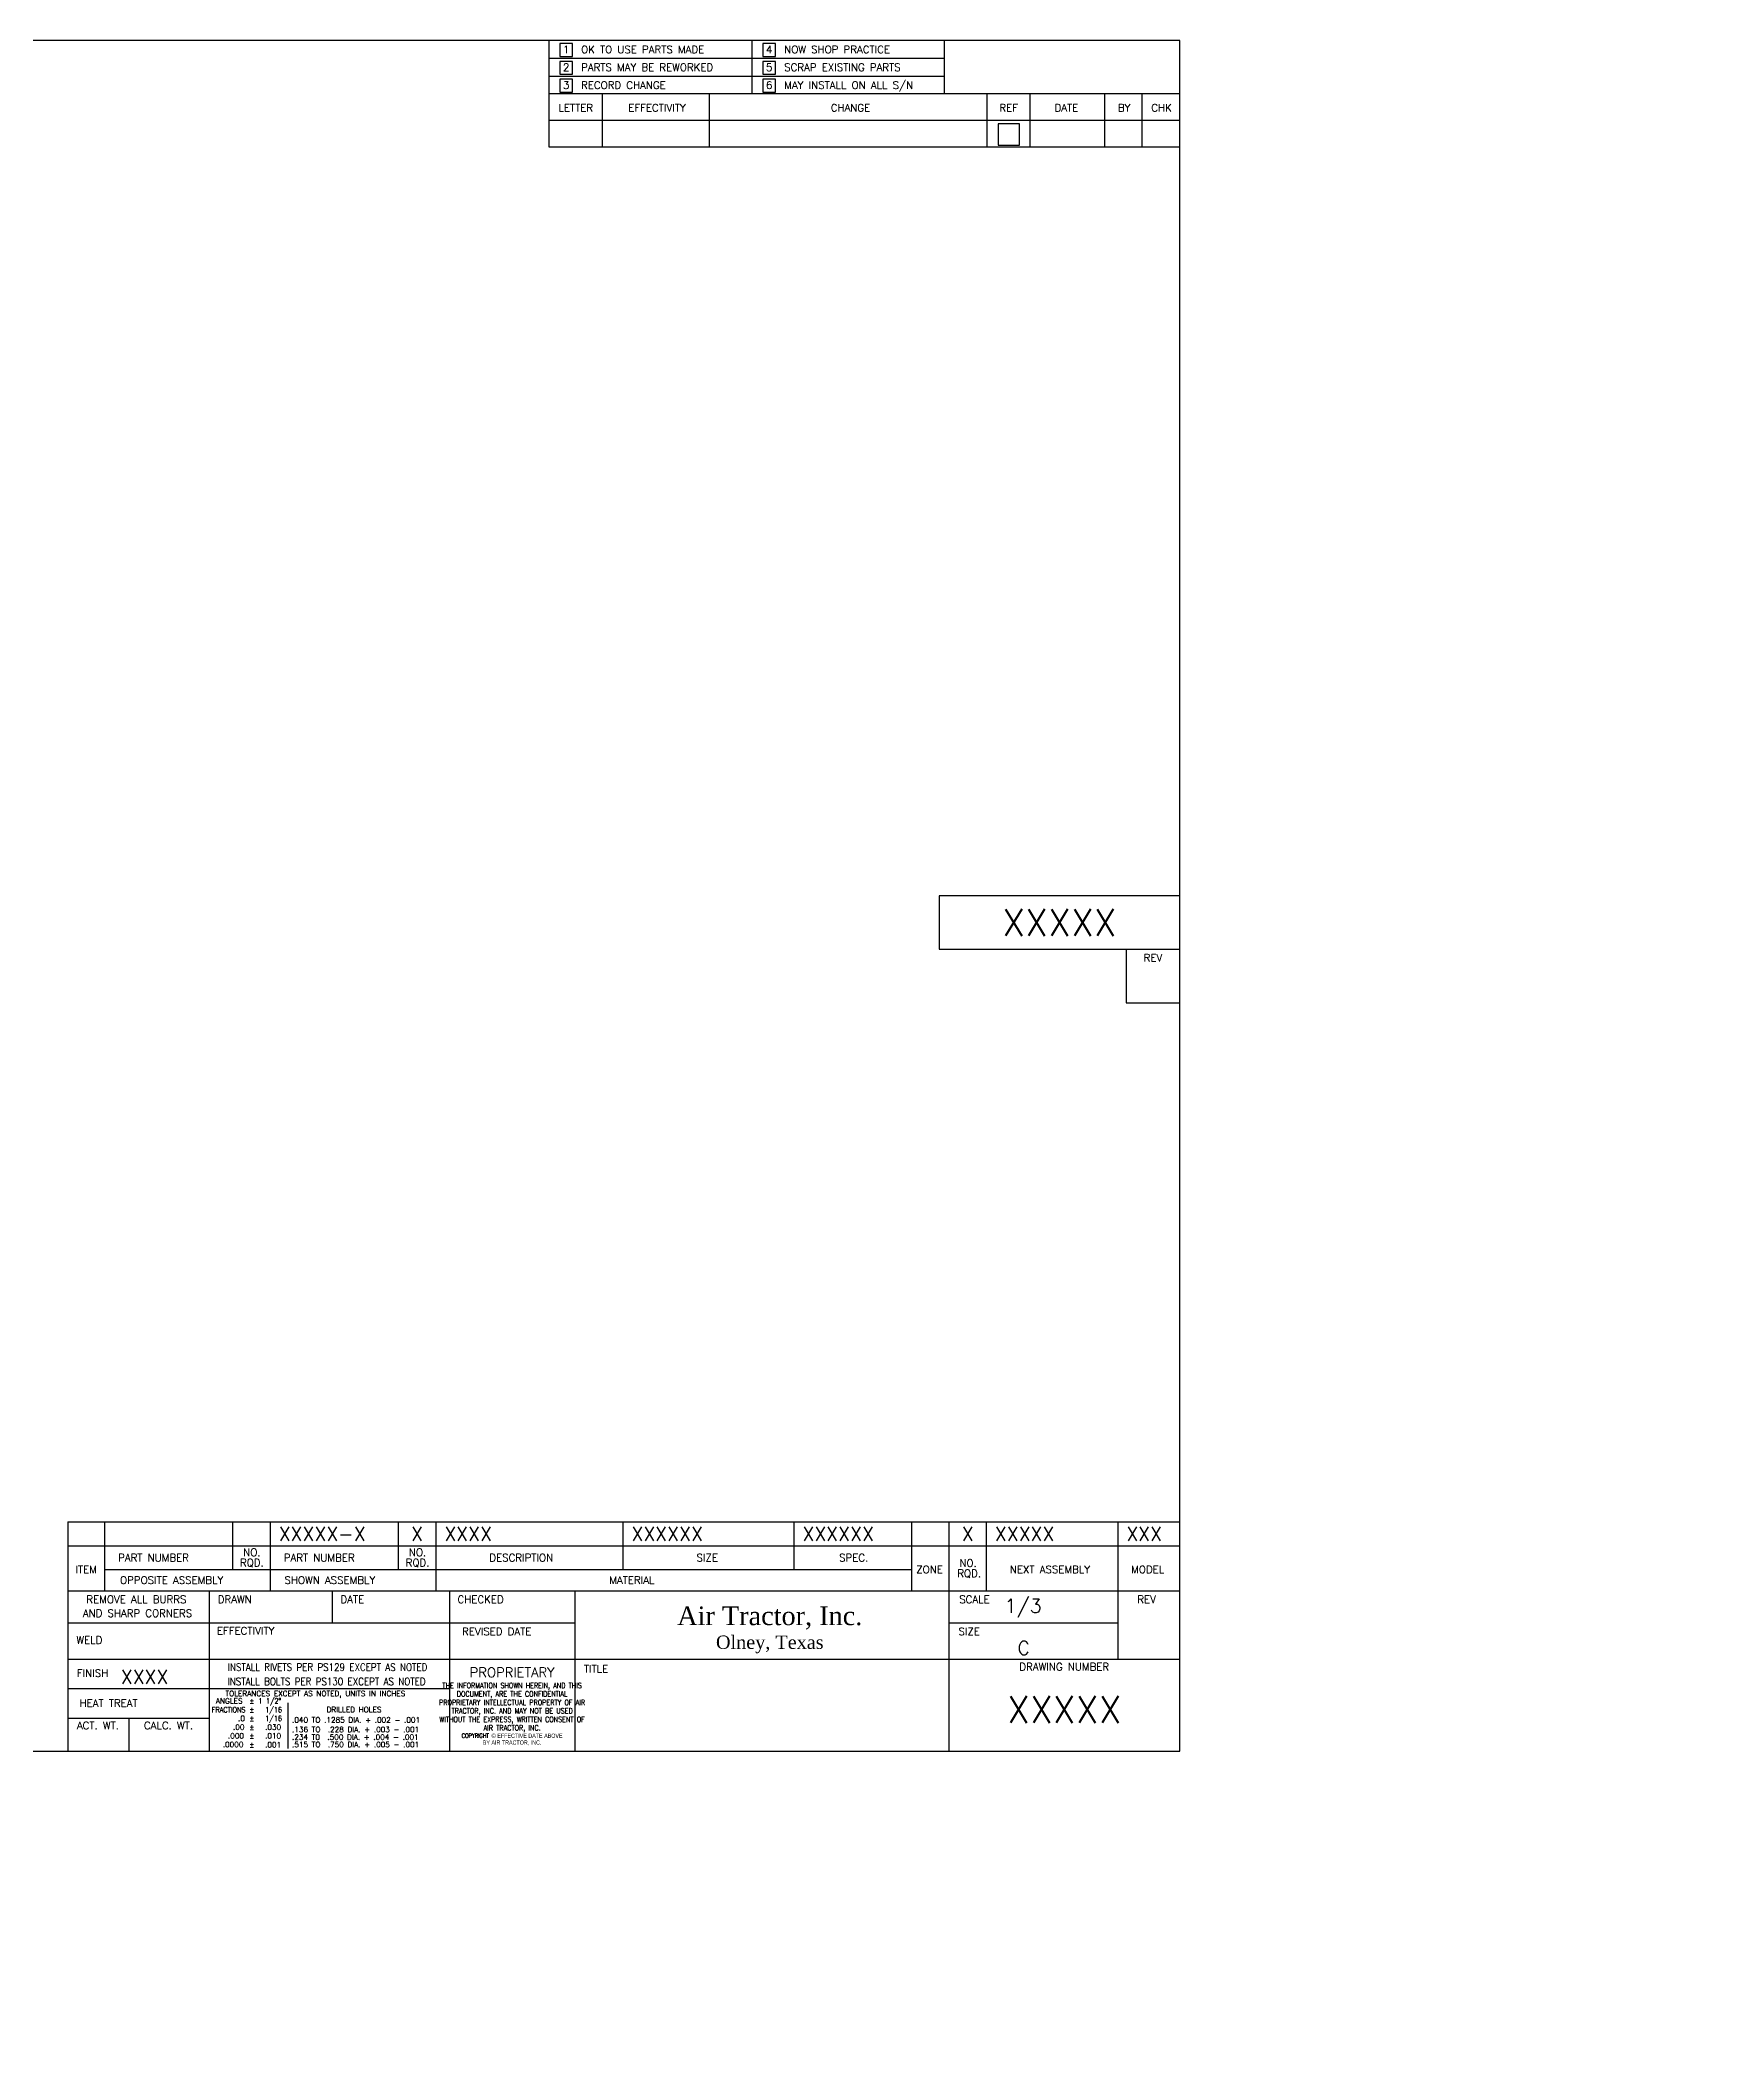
# Model space of a CAD drawing. Extents: x 0 to 197, y -9 to 48.
# Drawn here: x 31 to 77.5, y -8.7 to 48 of the extents above; entities that cross this region are included whole.
import ezdxf
from ezdxf.enums import TextEntityAlignment as Align

# ---------------------------------------------------------------- set-up
doc = ezdxf.new("R2010")
doc.units = 0
doc.header["$LTSCALE"] = 0.3
doc.header["$MEASUREMENT"] = 0
for name, color, linetype in [('NOTES', 2, 'CONTINUOUS'), ('TB', 1, 'CONTINUOUS'), ('TB Border', 9, 'CONTINUOUS')]:
    doc.layers.add(name, color=color, linetype=linetype)
doc.styles.add('050', font='romans', dxfattribs={"height": 0.05})
doc.styles.add('070', font='ROMANS', dxfattribs={"height": 0.07})
doc.styles.add('130', font='ROMANS', dxfattribs={"height": 0.125})
doc.styles.add('250', font='ROMANS', dxfattribs={"height": 0.25})
doc.styles.add('AT', font='georgia.ttf', dxfattribs={"height": 0.175})
doc.styles.add('ROMANS', font='ROMANS.shx')

# ---------------------------------------------------------------- blocks, each defined once
blk = doc.blocks.new('tbn')
at = {"layer": 'TB', "color": 6}
for p, q in [((-1.17, 0.86), (-1.17, 0)), ((-3.42, 0.585), (-1.17, 0.585)), ((-2.682, 0.452), (-2.682, 0.026))]:
    blk.add_line(p, q, dxfattribs=at)
at = {"layer": 'NOTES', "insert": (-1.142, 0.418), "char_height": 0.078125, "attachment_point": 4, "style": 'ROMANS'}
blk.add_mtext_dynamic_manual_height_columns('\\pxsm0.95,qc;{\\H1.152x;PROPRIETARY\\H0.86806x;\\W0.75;\\P\\H0.64x;\\C41;THE INFORMATION SHOWN HEREIN, AND THIS DOCUMENT, ARE THE CONFIDENTIAL PROPRIETARY INTELLECTUAL PROPERTY OF AIR TRACTOR, INC. AND MAY NOT BE USED WITHOUT THE EXPRESS, WRITTEN CONSENT OF AIR TRACTOR, INC.\\P\\H0.8x;COPYRIGHT \\fArial|b0|i0|c0|p34;\\W1;©\\fMS Shell Dlg|b0|i0|c0|p0;\\W0.75; EFFECTIVE DATE ABOVE\\PBY AIR TRACTOR, INC.}', width=1.11337, gutter_width=0.781, heights=[0], dxfattribs=at)
at = {"layer": 'TB', "color": 6, "style": '070'}
blk.add_text('EFFECTIVITY', height=0.07, dxfattribs=at).set_placement((-3.078, 1.126), align=Align.MIDDLE)
at = {"layer": 'TB', "color": 6, "style": '070', "width": 0.85}
for s, p in [('INSTALL RIVETS PER PS129 EXCEPT AS NOTED', (-2.312, 0.786)), ('INSTALL BOLTS PER PS130 EXCEPT AS NOTED', (-2.321, 0.652))]:
    blk.add_text(s, height=0.07, dxfattribs=at).set_placement(p, align=Align.MIDDLE)
at = {"layer": 'TB', "color": 6, "style": '050'}
for s, width, p in [('FRACTIONS', 0.8, (-3.395, 0.363)), ('1 1/2%%D', 0.9, (-2.959, 0.445)), ('1/16', 0.9, (-2.896, 0.363)), ('1/16', 0.9, (-2.896, 0.282))]:
    blk.add_text(s, height=0.05, dxfattribs=dict(at, width=width)).set_placement(p)
for s, p in [('ANGLES', (-3.357, 0.445)), ('%%P', (-3.043, 0.445)), ('%%P', (-3.043, 0.363)), ('.00', (-3.196, 0.2)), ('.0', (-3.149, 0.282)), ('%%P', (-3.043, 0.282)), ('%%P', (-3.043, 0.2)), ('.030', (-2.896, 0.2)), ('.040 TO .1285 DIA. + .002 - .001', (-2.644, 0.267)), ('.136 TO  .228 DIA. + .003 - .001', (-2.644, 0.178)), ('.0000', (-3.292, 0.038)), ('.000', (-3.244, 0.119)), ('%%P', (-3.043, 0.119)), ('%%P', (-3.043, 0.036)), ('.010', (-2.896, 0.119)), ('.001', (-2.896, 0.036)), ('.234 T0  .500 DIA. + .004 - .001', (-2.644, 0.107)), ('.515 TO  .750 DIA. + .005 - .001', (-2.644, 0.037))]:
    blk.add_text(s, height=0.05, dxfattribs=at).set_placement(p)
for s, p in [('TOLERANCES EXCEPT AS NOTED, UNITS IN INCHES', (-2.426, 0.514)), ('DRILLED HOLES', (-2.064, 0.364))]:
    blk.add_text(s, height=0.05, dxfattribs=at).set_placement(p, align=Align.CENTER)
blk = doc.blocks.new('ATB')
at = {"layer": 'TB', "color": 2, "width": 3.35, "attachment_point": 2, "style": 'AT'}
for s, insert, char_height in [('Air Tractor, Inc.', (-1.675, 0.494), 0.175), ('Olney, Texas', (-1.675, 0.222), 0.125)]:
    blk.add_mtext(s, dxfattribs=dict(at, insert=insert, char_height=char_height))

msp = doc.modelspace()

# ---------------------------------------------------------------- linework, layer by layer
at = {"layer": 'TB', "color": 9}
for p, q in [((45.3, 45), (45.3, 48)), ((56.4, 46.5), (56.4, 48)), ((63, 46.5), (45.3, 46.5)), ((63, 24), (56.25, 24)), ((56.25, 24), (56.25, 22.5)), ((56.25, 22.5), (63, 22.5)), ((61.5, 22.5), (61.5, 21)), ((61.5, 21), (63, 21)), ((31.8, 6.435), (31.8, 0)), ((56.52, 6.435), (56.52, 0)), ((31.8, 4.5), (63, 4.5)), ((35.76, 4.5), (35.76, 0)), ((46.02, 4.5), (46.02, 0)), ((31.8, 2.58), (63, 2.58))]:
    msp.add_line(p, q, dxfattribs=at)
at = {"layer": 'TB', "color": 6}
for p, q in [((51, 46.5), (51, 48)), ((45.3, 47.5), (56.4, 47.5)), ((45.3, 47), (56.4, 47)), ((46.8, 45), (46.8, 46.5)), ((49.8, 45), (49.8, 46.5)), ((57.6, 45), (57.6, 46.5)), ((58.8, 45), (58.8, 46.5)), ((60.9, 45), (60.9, 46.5)), ((61.95, 45), (61.95, 46.5)), ((63, 45.75), (45.3, 45.75)), ((63, 45), (45.3, 45)), ((31.8, 6.435), (63, 6.435)), ((32.82, 6.435), (32.82, 4.5)), ((36.42, 6.435), (36.42, 5.1)), ((37.47, 6.435), (37.47, 4.5)), ((41.07, 6.435), (41.07, 5.1)), ((42.12, 6.435), (42.12, 4.5)), ((47.37, 6.435), (47.37, 5.1)), ((52.17, 6.435), (52.17, 5.1)), ((55.47, 6.435), (55.47, 4.5)), ((57.57, 6.435), (57.57, 4.5)), ((61.26, 6.435), (61.26, 2.58)), ((31.8, 5.76), (63, 5.76)), ((32.82, 5.1), (55.47, 5.1)), ((39.21, 4.5), (39.21, 3.6)), ((42.51, 4.5), (42.51, 3.6)), ((31.8, 3.6), (46.02, 3.6)), ((42.51, 3.6), (42.51, 2.58)), ((56.52, 3.6), (61.26, 3.6)), ((31.8, 1.755), (35.76, 1.755)), ((31.8, 0.93), (35.76, 0.93)), ((33.51, 0.93), (33.51, 0))]:
    msp.add_line(p, q, dxfattribs=at)
for points in [[(45.96, 47.91), (45.6, 47.91), (45.6, 47.55), (45.96, 47.55)], [(51.66, 47.91), (51.3, 47.91), (51.3, 47.55), (51.66, 47.55)], [(45.96, 47.41), (45.6, 47.41), (45.6, 47.05), (45.96, 47.05)], [(51.66, 47.41), (51.3, 47.41), (51.3, 47.05), (51.66, 47.05)], [(45.96, 46.91), (45.6, 46.91), (45.6, 46.55), (45.96, 46.55)], [(51.66, 46.91), (51.3, 46.91), (51.3, 46.55), (51.66, 46.55)], [(58.5, 45.66), (57.9, 45.66), (57.9, 45.06), (58.5, 45.06)]]:
    msp.add_lwpolyline(points, close=True, dxfattribs=at)
at = {"layer": 'TB Border', "color": 9}
msp.add_lwpolyline([(63, 0), (63, 48), (0, 48), (0, 0)], close=True, dxfattribs=at)

# ---------------------------------------------------------------- block references
at = {"layer": 'NOTES', "xscale": 3, "yscale": 3, "zscale": 3}
msp.add_blockref('tbn', (46.02, 0), dxfattribs=at)
at = {"layer": 'TB', "xscale": 3, "yscale": 3, "zscale": 3}
msp.add_blockref('ATB', (56.52, 2.58), dxfattribs=at)

# ---------------------------------------------------------------- texts
at = {"layer": 'NOTES', "color": 11, "style": '250'}
for p in [(59.625, 23.25), (59.76, 1.17)]:
    msp.add_text('XXXXX', height=0.75, dxfattribs=at).set_placement(p, align=Align.MIDDLE)
at = {"layer": 'NOTES', "style": '130'}
for s, p in [('XXXXX-X', (37.71, 5.9025)), ('XXXX', (42.36, 5.9025)), ('XXXXXX', (47.61, 5.9025)), ('XXXXXX', (52.41, 5.9025)), ('XXXXX', (57.81, 5.9025)), ('XXX', (61.5, 5.9025)), ('1/3', (58.0875, 3.88058)), ('C', (58.4475, 2.7)), ('XXXX', (33.2775, 1.89))]:
    msp.add_text(s, height=0.39, dxfattribs=at).set_placement(p)
for p in [(41.595, 5.9025), (57.045, 5.9025)]:
    msp.add_text('X', height=0.39, dxfattribs=at).set_placement(p, align=Align.CENTER)
at = {"layer": 'TB', "color": 6, "style": '070'}
for s, p in [('1', (45.69, 47.64)), ('OK TO USE PARTS MADE', (46.2, 47.64)), ('4', (51.39, 47.64)), ('NOW SHOP PRACTICE', (51.9, 47.64)), ('2', (45.69, 47.14)), ('PARTS MAY BE REWORKED', (46.2, 47.14)), ('5', (51.39, 47.14)), ('SCRAP EXISTING PARTS', (51.9, 47.14)), ('3', (45.69, 46.64)), ('RECORD CHANGE', (46.2, 46.64)), ('6', (51.39, 46.64)), ('MAY INSTALL ON ALL S/N', (51.9, 46.64))]:
    msp.add_text(s, height=0.21, dxfattribs=at).set_placement(p)
for s, p in [('LETTER', (46.05, 46.11)), ('EFFECTIVITY', (48.33, 46.11)), ('CHANGE', (53.76, 46.11)), ('REF', (58.2, 46.11)), ('DATE', (59.82, 46.11)), ('BY', (61.44, 46.11)), ('CHK', (62.49, 46.11)), ('REV', (62.25, 22.26)), ('NO.', (36.96, 5.58)), ('NO.', (41.61, 5.58)), ('ITEM', (32.31, 5.1)), ('PART NUMBER', (34.2, 5.43)), ('RQD.', (36.96, 5.28)), ('PART NUMBER', (38.85, 5.43)), ('RQD.', (41.61, 5.28)), ('DESCRIPTION', (44.52, 5.43)), ('SIZE', (49.74, 5.43)), ('SPEC.', (53.85, 5.43)), ('ZONE', (55.98, 5.1)), ('NO.', (57.06, 5.28)), ('NEXT ASSEMBLY ', (59.43, 5.1)), ('MODEL', (62.1, 5.1)), ('OPPOSITE ASSEMBLY', (34.71, 4.8)), ('SHOWN ASSEMBLY', (39.15, 4.8)), ('MATERIAL', (47.625, 4.8)), ('RQD.', (57.09, 4.98)), ('AND SHARP CORNERS', (33.75, 3.87)), ('REMOVE ALL BURRS', (33.72, 4.26)), ('DRAWN', (36.48, 4.26)), ('DATE', (39.78, 4.26)), ('CHECKED', (43.38, 4.26)), ('SCALE', (57.24, 4.26)), ('REV', (62.07, 4.26)), ('REVISED DATE', (43.83329, 3.36)), ('SIZE', (57.09, 3.36)), ('WELD', (32.4, 3.12)), ('FINISH', (32.49, 2.19)), ('TITLE', (46.62, 2.31)), ('DRAWING NUMBER', (59.76, 2.37)), ('HEAT TREAT', (32.94, 1.35)), ('ACT. WT.', (32.64, 0.72)), ('CALC. WT.', (34.62, 0.72))]:
    msp.add_text(s, height=0.21, dxfattribs=at).set_placement(p, align=Align.MIDDLE)

doc.saveas('drawing.dxf')
